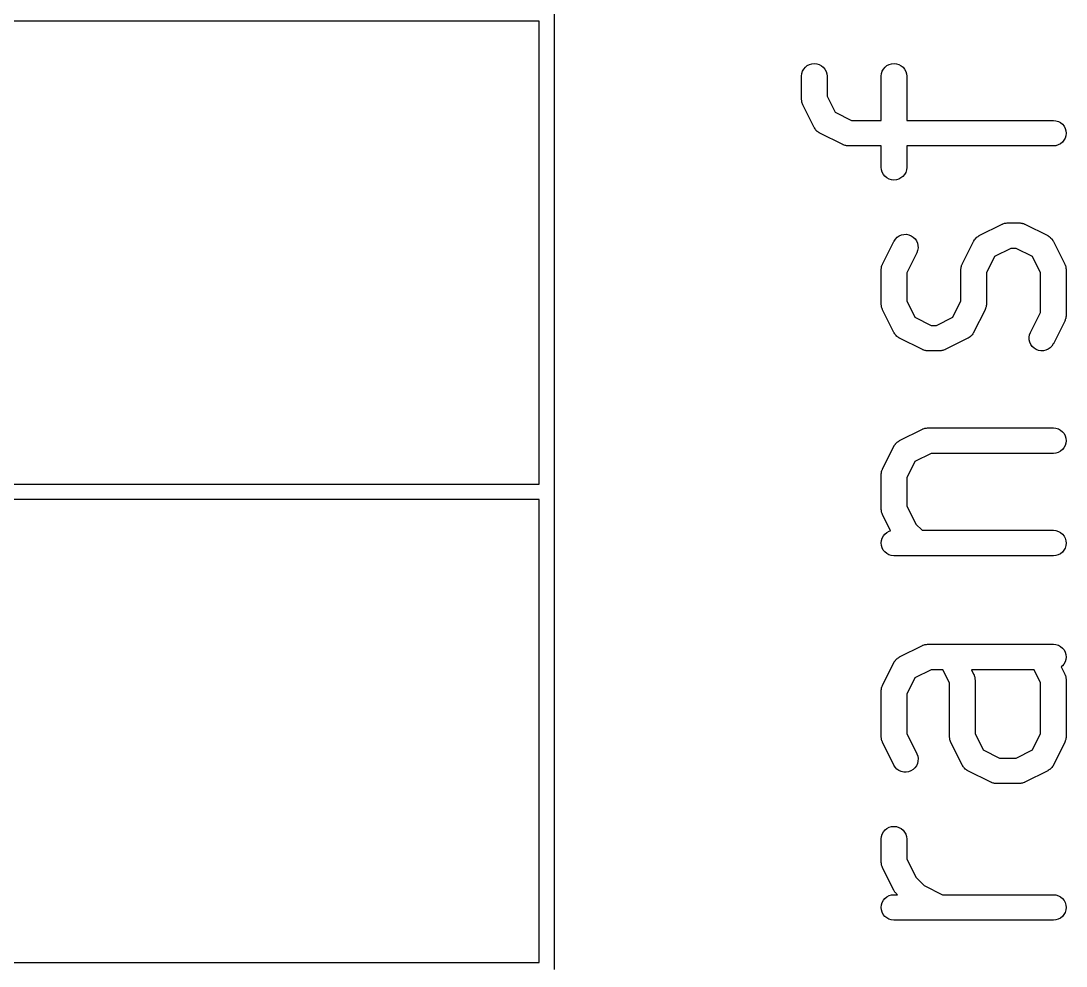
# Model space of a CAD drawing. Extents: x 1.13 to 10.7, y -7.15 to -1.11.
# Drawn here: x 7.6851 to 8.0129, y -3.3988 to -3.1023 of the extents above; entities that cross this region are included whole.
import ezdxf

# ---------------------------------------------------------------- set-up
doc = ezdxf.new("R2010")
doc.units = 0
doc.header["$MEASUREMENT"] = 0
doc.layers.add('BLACK', color=7, linetype='CONTINUOUS')

msp = doc.modelspace()

# ---------------------------------------------------------------- linework, layer by layer
at = {"layer": 'BLACK', "linetype": 'CONTINUOUS'}
for p, q in [((7.85236, -3.10012), (7.85236, -3.24988)), ((7.84764, -3.10236), (5.35236, -3.10236)), ((7.84764, -3.24764), (7.84764, -3.10236)), ((7.93002, -3.11881), (7.93025, -3.11807)), ((7.93025, -3.11807), (7.93063, -3.11738)), ((7.93063, -3.11738), (7.93113, -3.11678)), ((7.93113, -3.11678), (7.93174, -3.1163)), ((7.93174, -3.1163), (7.93243, -3.11593)), ((7.93243, -3.11593), (7.93318, -3.11571)), ((7.93318, -3.11571), (7.93396, -3.11564)), ((7.93396, -3.11564), (7.93473, -3.11572)), ((7.93473, -3.11572), (7.93548, -3.11596)), ((7.93548, -3.11596), (7.93617, -3.11633)), ((7.93617, -3.11633), (7.93677, -3.11682)), ((7.93677, -3.11682), (7.93726, -3.11743)), ((7.93726, -3.11743), (7.93763, -3.11812)), ((7.95502, -3.11881), (7.95525, -3.11807)), ((7.95525, -3.11807), (7.95563, -3.11738)), ((7.95563, -3.11738), (7.95613, -3.11678)), ((7.95613, -3.11678), (7.95674, -3.1163)), ((7.95674, -3.1163), (7.95743, -3.11593)), ((7.95743, -3.11593), (7.95818, -3.11571)), ((7.95818, -3.11571), (7.95896, -3.11564)), ((7.95896, -3.11564), (7.95973, -3.11572)), ((7.95973, -3.11572), (7.96048, -3.11596)), ((7.96048, -3.11596), (7.96117, -3.11633)), ((7.96117, -3.11633), (7.96177, -3.11682)), ((7.96177, -3.11682), (7.96226, -3.11743)), ((7.96226, -3.11743), (7.96263, -3.11812)), ((7.92993, -3.11959), (7.93002, -3.11881)), ((7.92993, -3.11964), (7.92993, -3.11959)), ((7.92993, -3.12679), (7.92993, -3.11964)), ((7.93763, -3.11812), (7.93785, -3.11887)), ((7.93785, -3.11887), (7.93793, -3.11964)), ((7.93793, -3.11964), (7.93793, -3.12584)), ((7.95493, -3.11959), (7.95502, -3.11881)), ((7.95493, -3.11964), (7.95493, -3.11959)), ((7.95493, -3.1335), (7.95493, -3.11964)), ((7.96263, -3.11812), (7.96285, -3.11887)), ((7.96285, -3.11887), (7.96293, -3.11964)), ((7.96293, -3.11964), (7.96293, -3.1335)), ((7.92994, -3.1269), (7.92993, -3.12679)), ((7.92994, -3.12702), (7.92994, -3.1269)), ((7.92998, -3.12729), (7.92994, -3.12702)), ((7.93, -3.12756), (7.92998, -3.12729)), ((7.93004, -3.12768), (7.93, -3.12756)), ((7.93006, -3.12779), (7.93004, -3.12768)), ((7.93015, -3.12805), (7.93006, -3.12779)), ((7.93793, -3.12584), (7.94048, -3.13095)), ((7.93023, -3.12831), (7.93015, -3.12805)), ((7.93029, -3.12841), (7.93023, -3.12831)), ((7.93033, -3.12852), (7.93029, -3.12841)), ((7.93035, -3.12857), (7.93033, -3.12852)), ((7.93392, -3.13572), (7.93035, -3.12857)), ((7.94048, -3.13095), (7.94559, -3.1335)), ((7.94559, -3.1335), (7.95493, -3.1335)), ((7.96293, -3.1335), (8.00893, -3.1335)), ((8.00893, -3.1335), (8.00898, -3.1335)), ((8.00898, -3.1335), (8.00976, -3.13359)), ((8.00976, -3.13359), (8.0105, -3.13382)), ((8.0105, -3.13382), (8.01119, -3.1342)), ((8.01119, -3.1342), (8.01179, -3.1347)), ((7.93397, -3.13579), (7.93392, -3.13572)), ((7.934, -3.13587), (7.93397, -3.13579)), ((7.93418, -3.13612), (7.934, -3.13587)), ((7.93434, -3.13638), (7.93418, -3.13612)), ((7.9344, -3.13644), (7.93434, -3.13638)), ((7.93445, -3.13651), (7.9344, -3.13644)), ((7.93466, -3.13672), (7.93445, -3.13651)), ((7.93487, -3.13695), (7.93466, -3.13672)), ((7.93494, -3.137), (7.93487, -3.13695)), ((7.93501, -3.13706), (7.93494, -3.137)), ((7.93526, -3.13722), (7.93501, -3.13706)), ((7.93551, -3.1374), (7.93526, -3.13722)), ((7.93559, -3.13743), (7.93551, -3.1374)), ((7.93566, -3.13748), (7.93559, -3.13743)), ((7.93571, -3.13751), (7.93566, -3.13748)), ((7.94285, -3.14108), (7.93571, -3.13751)), ((8.01179, -3.1347), (8.01228, -3.13531)), ((8.01228, -3.13531), (8.01264, -3.136)), ((8.01264, -3.136), (8.01286, -3.13675)), ((8.01293, -3.13753), (8.01285, -3.1383)), ((8.01286, -3.13675), (8.01293, -3.13753)), ((8.01114, -3.14083), (8.01045, -3.1412)), ((8.01175, -3.14034), (8.01114, -3.14083)), ((8.01224, -3.13974), (8.01175, -3.14034)), ((8.01262, -3.13905), (8.01224, -3.13974)), ((8.01285, -3.1383), (8.01262, -3.13905)), ((7.94296, -3.14112), (7.94285, -3.14108)), ((7.94307, -3.14118), (7.94296, -3.14112)), ((7.94333, -3.14126), (7.94307, -3.14118)), ((7.94358, -3.14136), (7.94333, -3.14126)), ((7.9437, -3.14138), (7.94358, -3.14136)), ((7.94381, -3.14141), (7.9437, -3.14138)), ((7.94408, -3.14144), (7.94381, -3.14141)), ((7.94435, -3.14149), (7.94408, -3.14144)), ((7.94447, -3.14149), (7.94435, -3.14149)), ((7.94459, -3.1415), (7.94447, -3.14149)), ((7.94464, -3.1415), (7.94459, -3.1415)), ((7.95493, -3.1415), (7.94464, -3.1415)), ((7.95493, -3.14821), (7.95493, -3.1415)), ((8.00893, -3.1415), (7.96293, -3.1415)), ((7.96293, -3.1415), (7.96293, -3.14821)), ((8.00971, -3.14142), (8.00893, -3.1415)), ((8.01045, -3.1412), (8.00971, -3.14142)), ((7.955, -3.14899), (7.95493, -3.14821)), ((7.95523, -3.14974), (7.955, -3.14899)), ((7.9556, -3.15043), (7.95523, -3.14974)), ((7.95609, -3.15103), (7.9556, -3.15043)), ((7.96223, -3.15047), (7.96173, -3.15107)), ((7.96261, -3.14979), (7.96223, -3.15047)), ((7.96284, -3.14905), (7.96261, -3.14979)), ((7.96293, -3.14827), (7.96284, -3.14905)), ((7.96293, -3.14821), (7.96293, -3.14827)), ((7.95669, -3.15153), (7.95609, -3.15103)), ((7.95738, -3.1519), (7.95669, -3.15153)), ((7.95812, -3.15213), (7.95738, -3.1519)), ((7.9589, -3.15221), (7.95812, -3.15213)), ((7.95968, -3.15214), (7.9589, -3.15221)), ((7.96043, -3.15192), (7.95968, -3.15214)), ((7.96112, -3.15156), (7.96043, -3.15192)), ((7.96173, -3.15107), (7.96112, -3.15156)), ((7.98571, -3.16964), (7.99285, -3.16607)), ((7.99285, -3.16607), (7.9929, -3.16604)), ((7.9929, -3.16604), (7.99301, -3.166)), ((7.99301, -3.166), (7.99312, -3.16594)), ((7.99312, -3.16594), (7.99338, -3.16587)), ((7.99338, -3.16587), (7.99364, -3.16577)), ((7.99364, -3.16577), (7.99375, -3.16575)), ((7.99375, -3.16575), (7.99387, -3.16572)), ((7.99387, -3.16572), (7.99414, -3.16569)), ((7.99414, -3.16569), (7.99441, -3.16565)), ((7.99441, -3.16565), (7.99453, -3.16565)), ((7.99453, -3.16565), (7.99464, -3.16564)), ((7.99464, -3.16564), (7.99821, -3.16564)), ((7.99821, -3.16564), (7.99827, -3.16564)), ((7.99827, -3.16564), (7.99839, -3.16566)), ((7.99839, -3.16566), (7.9985, -3.16565)), ((7.9985, -3.16565), (7.99877, -3.1657)), ((7.99877, -3.1657), (7.99905, -3.16573)), ((7.99905, -3.16573), (7.99916, -3.16577)), ((7.99916, -3.16577), (7.99927, -3.16579)), ((7.99927, -3.16579), (7.99953, -3.16588)), ((7.99953, -3.16588), (7.99979, -3.16597)), ((7.99979, -3.16597), (7.99989, -3.16602)), ((7.99989, -3.16602), (8, -3.16607)), ((8, -3.16607), (8.00715, -3.16964)), ((7.95937, -3.17072), (7.95992, -3.17016)), ((7.95992, -3.17016), (7.96056, -3.16972)), ((7.96056, -3.16972), (7.96127, -3.16941)), ((7.96127, -3.16941), (7.96204, -3.16924)), ((7.96204, -3.16924), (7.96282, -3.16923)), ((7.96282, -3.16923), (7.96359, -3.16936)), ((7.96359, -3.16936), (7.96431, -3.16965)), ((7.96431, -3.16965), (7.96497, -3.17007)), ((7.96497, -3.17007), (7.96554, -3.17061)), ((7.98448, -3.17059), (7.9847, -3.17038)), ((7.9847, -3.17038), (7.98492, -3.17016)), ((7.98492, -3.17016), (7.98499, -3.17011)), ((7.98499, -3.17011), (7.98505, -3.17005)), ((7.98505, -3.17005), (7.98531, -3.16989)), ((7.98531, -3.16989), (7.98556, -3.16972)), ((7.98556, -3.16972), (7.98564, -3.16968)), ((7.98564, -3.16968), (7.98571, -3.16964)), ((8.00715, -3.16964), (8.0072, -3.16966)), ((8.0072, -3.16966), (8.00727, -3.16971)), ((8.00727, -3.16971), (8.00735, -3.16974)), ((8.00735, -3.16974), (8.0076, -3.16992)), ((8.0076, -3.16992), (8.00785, -3.17009)), ((8.00785, -3.17009), (8.00791, -3.17015)), ((8.00791, -3.17015), (8.00798, -3.1702)), ((8.00798, -3.1702), (8.00819, -3.17042)), ((8.00819, -3.17042), (8.00841, -3.17063)), ((7.95535, -3.17857), (7.95892, -3.17143)), ((7.95892, -3.17143), (7.95895, -3.17138)), ((7.95895, -3.17138), (7.95937, -3.17072)), ((7.96554, -3.17061), (7.96598, -3.17125)), ((7.96598, -3.17125), (7.9663, -3.17196)), ((7.9663, -3.17196), (7.96647, -3.17272)), ((7.96649, -3.1735), (7.96636, -3.17427)), ((7.96647, -3.17272), (7.96649, -3.1735)), ((7.98035, -3.17857), (7.98392, -3.17143)), ((7.98392, -3.17143), (7.98395, -3.17138)), ((7.98395, -3.17138), (7.98399, -3.1713)), ((7.98399, -3.1713), (7.98403, -3.17122)), ((7.98403, -3.17122), (7.98421, -3.17098)), ((7.98421, -3.17098), (7.98437, -3.17072)), ((7.98437, -3.17072), (7.98443, -3.17066)), ((7.98443, -3.17066), (7.98448, -3.17059)), ((7.99559, -3.17364), (7.99048, -3.1762)), ((7.99727, -3.17364), (7.99559, -3.17364)), ((8.00238, -3.1762), (7.99727, -3.17364)), ((8.00841, -3.17063), (8.00846, -3.1707)), ((8.00846, -3.1707), (8.00852, -3.17076)), ((8.00852, -3.17076), (8.00868, -3.17102)), ((8.00868, -3.17102), (8.00885, -3.17127)), ((8.00885, -3.17127), (8.00889, -3.17135)), ((8.00889, -3.17135), (8.00893, -3.17143)), ((8.00893, -3.17143), (8.01251, -3.17857)), ((7.96608, -3.175), (7.96293, -3.1813)), ((7.96636, -3.17427), (7.96608, -3.175)), ((7.99048, -3.1762), (7.98793, -3.1813)), ((8.00493, -3.1813), (8.00238, -3.1762)), ((7.95493, -3.1803), (7.95494, -3.18018)), ((7.95493, -3.18036), (7.95493, -3.1803)), ((7.95493, -3.19107), (7.95493, -3.18036)), ((7.95494, -3.18007), (7.95499, -3.1798)), ((7.95494, -3.18018), (7.95494, -3.18007)), ((7.95499, -3.1798), (7.95502, -3.17953)), ((7.95502, -3.17953), (7.95505, -3.17941)), ((7.95505, -3.17941), (7.95507, -3.1793)), ((7.95507, -3.1793), (7.95517, -3.17904)), ((7.95517, -3.17904), (7.95525, -3.17878)), ((7.95525, -3.17878), (7.95531, -3.17868)), ((7.95531, -3.17868), (7.95535, -3.17857)), ((7.97993, -3.1803), (7.97994, -3.18018)), ((7.97993, -3.18036), (7.97993, -3.1803)), ((7.97993, -3.19013), (7.97993, -3.18036)), ((7.97994, -3.18007), (7.97999, -3.1798)), ((7.97994, -3.18018), (7.97994, -3.18007)), ((7.97999, -3.1798), (7.98002, -3.17953)), ((7.98002, -3.17953), (7.98005, -3.17941)), ((7.98005, -3.17941), (7.98007, -3.1793)), ((7.98007, -3.1793), (7.98017, -3.17904)), ((7.98017, -3.17904), (7.98025, -3.17878)), ((7.98025, -3.17878), (7.98031, -3.17868)), ((7.98031, -3.17868), (7.98035, -3.17857)), ((8.01251, -3.17857), (8.01253, -3.17862)), ((8.01253, -3.17862), (8.01257, -3.17873)), ((8.01257, -3.17873), (8.01263, -3.17883)), ((8.01263, -3.17883), (8.01271, -3.17909)), ((8.01271, -3.17909), (8.0128, -3.17935)), ((8.0128, -3.17935), (8.01282, -3.17947)), ((8.01282, -3.17947), (8.01285, -3.17958)), ((8.01285, -3.17958), (8.01288, -3.17985)), ((8.01288, -3.17985), (8.01292, -3.18012)), ((8.01292, -3.18012), (8.01292, -3.18024)), ((8.01292, -3.18024), (8.01293, -3.18036)), ((8.01293, -3.18036), (8.01293, -3.19464)), ((7.96293, -3.1813), (7.96293, -3.19013)), ((7.98793, -3.1813), (7.98793, -3.19107)), ((8.00493, -3.1937), (8.00493, -3.1813)), ((7.96293, -3.19013), (7.96548, -3.19523)), ((7.97738, -3.19523), (7.97993, -3.19013)), ((7.95494, -3.19119), (7.95493, -3.19107)), ((7.95494, -3.19131), (7.95494, -3.19119)), ((7.95498, -3.19158), (7.95494, -3.19131)), ((7.955, -3.19185), (7.95498, -3.19158)), ((7.95504, -3.19196), (7.955, -3.19185)), ((7.95506, -3.19208), (7.95504, -3.19196)), ((7.95515, -3.19233), (7.95506, -3.19208)), ((7.95523, -3.1926), (7.95515, -3.19233)), ((7.95529, -3.1927), (7.95523, -3.1926)), ((7.95533, -3.19281), (7.95529, -3.1927)), ((7.95535, -3.19286), (7.95533, -3.19281)), ((7.95892, -3.2), (7.95535, -3.19286)), ((7.98751, -3.19286), (7.98393, -3.2)), ((7.98755, -3.19275), (7.98751, -3.19286)), ((7.98761, -3.19265), (7.98755, -3.19275)), ((7.98769, -3.19239), (7.98761, -3.19265)), ((7.98779, -3.19213), (7.98769, -3.19239)), ((7.98781, -3.19202), (7.98779, -3.19213)), ((7.98784, -3.1919), (7.98781, -3.19202)), ((7.98787, -3.19163), (7.98784, -3.1919)), ((7.98792, -3.19136), (7.98787, -3.19163)), ((7.98793, -3.19113), (7.98792, -3.19124)), ((7.98792, -3.19124), (7.98792, -3.19136)), ((7.98793, -3.19107), (7.98793, -3.19113)), ((7.96548, -3.19523), (7.97059, -3.19779)), ((7.97227, -3.19779), (7.97738, -3.19523)), ((8.00178, -3.2), (8.00493, -3.1937)), ((8.01251, -3.19643), (8.00893, -3.20357)), ((8.01255, -3.19632), (8.01251, -3.19643)), ((8.01261, -3.19622), (8.01255, -3.19632)), ((8.01269, -3.19596), (8.01261, -3.19622)), ((8.01279, -3.1957), (8.01269, -3.19596)), ((8.01281, -3.19559), (8.01279, -3.1957)), ((8.01284, -3.19547), (8.01281, -3.19559)), ((8.01287, -3.1952), (8.01284, -3.19547)), ((8.01292, -3.19493), (8.01287, -3.1952)), ((8.01293, -3.1947), (8.01292, -3.19482)), ((8.01292, -3.19482), (8.01292, -3.19493)), ((8.01293, -3.19464), (8.01293, -3.1947)), ((7.95897, -3.20008), (7.95892, -3.2)), ((7.97059, -3.19779), (7.97227, -3.19779)), ((7.98391, -3.20005), (7.98386, -3.20013)), ((7.98393, -3.2), (7.98391, -3.20005)), ((8.0015, -3.20073), (8.00178, -3.2)), ((7.959, -3.20016), (7.95897, -3.20008)), ((7.95918, -3.20041), (7.959, -3.20016)), ((7.95934, -3.20066), (7.95918, -3.20041)), ((7.9594, -3.20073), (7.95934, -3.20066)), ((7.95945, -3.2008), (7.9594, -3.20073)), ((7.95966, -3.20101), (7.95945, -3.2008)), ((7.95987, -3.20123), (7.95966, -3.20101)), ((7.95994, -3.20128), (7.95987, -3.20123)), ((7.96001, -3.20134), (7.95994, -3.20128)), ((7.96026, -3.20151), (7.96001, -3.20134)), ((7.96051, -3.20168), (7.96026, -3.20151)), ((7.96059, -3.20172), (7.96051, -3.20168)), ((7.96066, -3.20177), (7.96059, -3.20172)), ((7.96071, -3.20179), (7.96066, -3.20177)), ((7.96785, -3.20536), (7.96071, -3.20179)), ((7.98215, -3.20179), (7.975, -3.20536)), ((7.98222, -3.20175), (7.98215, -3.20179)), ((7.9823, -3.20171), (7.98222, -3.20175)), ((7.98255, -3.20154), (7.9823, -3.20171)), ((7.98281, -3.20138), (7.98255, -3.20154)), ((7.98287, -3.20132), (7.98281, -3.20138)), ((7.98294, -3.20127), (7.98287, -3.20132)), ((7.98315, -3.20105), (7.98294, -3.20127)), ((7.98337, -3.20084), (7.98315, -3.20105)), ((7.98342, -3.20077), (7.98337, -3.20084)), ((7.98348, -3.20071), (7.98342, -3.20077)), ((7.98365, -3.20045), (7.98348, -3.20071)), ((7.98383, -3.2002), (7.98365, -3.20045)), ((7.98386, -3.20013), (7.98383, -3.2002)), ((8.00137, -3.2015), (8.0015, -3.20073)), ((8.00139, -3.20228), (8.00137, -3.2015)), ((8.00156, -3.20304), (8.00139, -3.20228)), ((8.00187, -3.20375), (8.00156, -3.20304)), ((7.96796, -3.20541), (7.96785, -3.20536)), ((7.96807, -3.20546), (7.96796, -3.20541)), ((7.96833, -3.20554), (7.96807, -3.20546)), ((7.96858, -3.20564), (7.96833, -3.20554)), ((7.9687, -3.20566), (7.96858, -3.20564)), ((7.96881, -3.2057), (7.9687, -3.20566)), ((7.96908, -3.20573), (7.96881, -3.2057)), ((7.96935, -3.20578), (7.96908, -3.20573)), ((7.96947, -3.20577), (7.96935, -3.20578)), ((7.96959, -3.20579), (7.96947, -3.20577)), ((7.96964, -3.20579), (7.96959, -3.20579)), ((7.97321, -3.20579), (7.96964, -3.20579)), ((7.97333, -3.20577), (7.97321, -3.20579)), ((7.97345, -3.20578), (7.97333, -3.20577)), ((7.97372, -3.20574), (7.97345, -3.20578)), ((7.97399, -3.20571), (7.97372, -3.20574)), ((7.9741, -3.20568), (7.97399, -3.20571)), ((7.97422, -3.20566), (7.9741, -3.20568)), ((7.97448, -3.20556), (7.97422, -3.20566)), ((7.97474, -3.20548), (7.97448, -3.20556)), ((7.97484, -3.20543), (7.97474, -3.20548)), ((7.97495, -3.20539), (7.97484, -3.20543)), ((7.975, -3.20536), (7.97495, -3.20539)), ((8.00232, -3.20439), (8.00187, -3.20375)), ((8.00289, -3.20493), (8.00232, -3.20439)), ((8.00354, -3.20535), (8.00289, -3.20493)), ((8.00427, -3.20564), (8.00354, -3.20535)), ((8.00504, -3.20577), (8.00427, -3.20564)), ((8.00582, -3.20576), (8.00504, -3.20577)), ((8.00658, -3.20559), (8.00582, -3.20576)), ((8.0073, -3.20528), (8.00658, -3.20559)), ((8.00794, -3.20484), (8.0073, -3.20528)), ((8.00848, -3.20428), (8.00794, -3.20484)), ((8.00891, -3.20362), (8.00848, -3.20428)), ((8.00893, -3.20357), (8.00891, -3.20362)), ((7.96071, -3.23392), (7.96785, -3.23035)), ((7.96785, -3.23035), (7.9679, -3.23033)), ((7.9679, -3.23033), (7.96801, -3.23029)), ((7.96801, -3.23029), (7.96812, -3.23023)), ((7.96812, -3.23023), (7.96838, -3.23015)), ((7.96838, -3.23015), (7.96864, -3.23006)), ((7.96864, -3.23006), (7.96875, -3.23004)), ((7.96875, -3.23004), (7.96887, -3.23)), ((7.96887, -3.23), (7.96914, -3.22998)), ((7.96914, -3.22998), (7.96941, -3.22994)), ((7.96941, -3.22994), (7.96953, -3.22994)), ((7.96953, -3.22994), (7.96964, -3.22993)), ((7.96964, -3.22993), (8.00893, -3.22993)), ((8.00893, -3.22993), (8.00898, -3.22993)), ((8.00898, -3.22993), (8.00976, -3.23002)), ((8.00976, -3.23002), (8.0105, -3.23025)), ((8.0105, -3.23025), (8.01119, -3.23063)), ((8.01119, -3.23063), (8.01179, -3.23113)), ((8.01179, -3.23113), (8.01228, -3.23174)), ((8.01228, -3.23174), (8.01264, -3.23243)), ((8.01264, -3.23243), (8.01286, -3.23318)), ((7.95535, -3.24285), (7.95892, -3.23571)), ((7.95892, -3.23571), (7.95895, -3.23566)), ((7.95895, -3.23566), (7.95899, -3.23559)), ((7.95899, -3.23559), (7.95903, -3.23551)), ((7.95903, -3.23551), (7.95921, -3.23526)), ((7.95921, -3.23526), (7.95937, -3.23501)), ((7.95937, -3.23501), (7.95943, -3.23494)), ((7.95943, -3.23494), (7.95948, -3.23487)), ((7.95948, -3.23487), (7.9597, -3.23466)), ((7.9597, -3.23466), (7.95992, -3.23445)), ((7.95992, -3.23445), (7.95999, -3.2344)), ((7.95999, -3.2344), (7.96005, -3.23434)), ((7.96005, -3.23434), (7.96031, -3.23418)), ((7.96031, -3.23418), (7.96056, -3.234)), ((7.96056, -3.234), (7.96064, -3.23397)), ((7.96064, -3.23397), (7.96071, -3.23392)), ((8.01262, -3.23548), (8.01224, -3.23617)), ((8.01285, -3.23473), (8.01262, -3.23548)), ((8.01293, -3.23396), (8.01285, -3.23473)), ((8.01286, -3.23318), (8.01293, -3.23396)), ((7.97059, -3.23793), (7.96548, -3.24048)), ((8.00893, -3.23793), (7.97059, -3.23793)), ((8.00971, -3.23785), (8.00893, -3.23793)), ((8.01045, -3.23763), (8.00971, -3.23785)), ((8.01114, -3.23726), (8.01045, -3.23763)), ((8.01175, -3.23677), (8.01114, -3.23726)), ((8.01224, -3.23617), (8.01175, -3.23677)), ((7.96548, -3.24048), (7.96293, -3.24559)), ((7.95493, -3.24459), (7.95494, -3.24447)), ((7.95493, -3.24464), (7.95493, -3.24459)), ((7.95493, -3.25536), (7.95493, -3.24464)), ((7.95494, -3.24435), (7.95499, -3.24408)), ((7.95494, -3.24447), (7.95494, -3.24435)), ((7.95499, -3.24408), (7.95502, -3.24381)), ((7.95502, -3.24381), (7.95505, -3.2437)), ((7.95505, -3.2437), (7.95507, -3.24358)), ((7.95507, -3.24358), (7.95517, -3.24333)), ((7.95517, -3.24333), (7.95525, -3.24307)), ((7.95525, -3.24307), (7.95531, -3.24296)), ((7.95531, -3.24296), (7.95535, -3.24285)), ((7.96293, -3.24559), (7.96293, -3.25441)), ((5.35236, -3.24764), (7.84764, -3.24764)), ((7.84764, -3.25236), (5.35236, -3.25236)), ((7.84764, -3.39764), (7.84764, -3.25236)), ((7.85236, -3.24988), (7.85237, -3.25)), ((7.85237, -3.25), (7.85236, -3.25012)), ((7.85236, -3.25012), (7.85236, -3.39988)), ((7.95494, -3.25547), (7.95493, -3.25536)), ((7.95494, -3.25559), (7.95494, -3.25547)), ((7.95498, -3.25586), (7.95494, -3.25559)), ((7.96293, -3.25441), (7.96579, -3.26013)), ((7.955, -3.25613), (7.95498, -3.25586)), ((7.95504, -3.25625), (7.955, -3.25613)), ((7.95506, -3.25636), (7.95504, -3.25625)), ((7.95515, -3.25662), (7.95506, -3.25636)), ((7.95523, -3.25688), (7.95515, -3.25662)), ((7.95529, -3.25699), (7.95523, -3.25688)), ((7.95533, -3.2571), (7.95529, -3.25699)), ((7.95535, -3.25715), (7.95533, -3.2571)), ((7.95789, -3.26223), (7.95535, -3.25715)), ((7.9574, -3.26237), (7.95789, -3.26223)), ((7.96579, -3.26013), (7.96773, -3.26207)), ((7.96773, -3.26207), (8.00893, -3.26207)), ((8.00893, -3.26207), (8.00898, -3.26207)), ((8.00898, -3.26207), (8.00976, -3.26216)), ((8.00976, -3.26216), (8.0105, -3.26239)), ((7.95493, -3.26604), (7.95501, -3.26527)), ((7.95501, -3.26527), (7.95524, -3.26452)), ((7.95524, -3.26452), (7.95561, -3.26383)), ((7.95561, -3.26383), (7.95611, -3.26323)), ((7.95611, -3.26323), (7.95671, -3.26274)), ((7.95671, -3.26274), (7.9574, -3.26237)), ((8.0105, -3.26239), (8.01119, -3.26277)), ((8.01119, -3.26277), (8.01179, -3.26327)), ((8.01179, -3.26327), (8.01228, -3.26388)), ((8.01228, -3.26388), (8.01264, -3.26457)), ((8.01264, -3.26457), (8.01286, -3.26532)), ((8.01286, -3.26532), (8.01293, -3.2661)), ((7.955, -3.26682), (7.95493, -3.26604)), ((7.95522, -3.26757), (7.955, -3.26682)), ((7.95558, -3.26826), (7.95522, -3.26757)), ((7.95607, -3.26887), (7.95558, -3.26826)), ((7.95667, -3.26937), (7.95607, -3.26887)), ((8.01175, -3.26891), (8.01114, -3.2694)), ((8.01224, -3.26831), (8.01175, -3.26891)), ((8.01262, -3.26762), (8.01224, -3.26831)), ((8.01285, -3.26688), (8.01262, -3.26762)), ((8.01293, -3.2661), (8.01285, -3.26688)), ((7.95735, -3.26975), (7.95667, -3.26937)), ((7.9581, -3.26998), (7.95735, -3.26975)), ((7.95887, -3.27007), (7.9581, -3.26998)), ((7.95893, -3.27007), (7.95887, -3.27007)), ((8.00893, -3.27007), (7.95893, -3.27007)), ((8.00971, -3.27), (8.00893, -3.27007)), ((8.01045, -3.26977), (8.00971, -3.27)), ((8.01114, -3.2694), (8.01045, -3.26977)), ((7.96071, -3.30178), (7.96785, -3.29821)), ((7.96785, -3.29821), (7.9679, -3.29818)), ((7.9679, -3.29818), (7.96801, -3.29814)), ((7.96801, -3.29814), (7.96812, -3.29809)), ((7.96812, -3.29809), (7.96838, -3.29801)), ((7.96838, -3.29801), (7.96864, -3.29791)), ((7.96864, -3.29791), (7.96875, -3.2979)), ((7.96875, -3.2979), (7.96887, -3.29786)), ((7.96887, -3.29786), (7.96914, -3.29784)), ((7.96914, -3.29784), (7.96941, -3.29779)), ((7.96941, -3.29779), (7.96953, -3.2978)), ((7.96953, -3.2978), (7.96964, -3.29779)), ((7.96964, -3.29779), (8.00893, -3.29779)), ((8.00893, -3.29779), (8.00898, -3.29779)), ((8.00898, -3.29779), (8.00976, -3.29787)), ((8.00976, -3.29787), (8.0105, -3.29811)), ((8.0105, -3.29811), (8.01119, -3.29849)), ((8.01119, -3.29849), (8.01179, -3.29899)), ((8.01179, -3.29899), (8.01228, -3.2996)), ((8.01228, -3.2996), (8.01264, -3.30029)), ((8.01264, -3.30029), (8.01286, -3.30104)), ((8.01286, -3.30104), (8.01293, -3.30181)), ((7.95535, -3.31071), (7.95892, -3.30357)), ((7.95892, -3.30357), (7.95895, -3.30352)), ((7.95895, -3.30352), (7.95899, -3.30345)), ((7.95899, -3.30345), (7.95903, -3.30337)), ((7.95903, -3.30337), (7.95921, -3.30312)), ((7.95921, -3.30312), (7.95937, -3.30286)), ((7.95937, -3.30286), (7.95943, -3.3028)), ((7.95943, -3.3028), (7.95948, -3.30273)), ((7.95948, -3.30273), (7.9597, -3.30252)), ((7.9597, -3.30252), (7.95992, -3.3023)), ((7.95992, -3.3023), (7.95999, -3.30225)), ((7.95999, -3.30225), (7.96005, -3.30219)), ((7.96005, -3.30219), (7.96031, -3.30203)), ((7.96031, -3.30203), (7.96056, -3.30186)), ((7.96056, -3.30186), (7.96064, -3.30183)), ((7.96064, -3.30183), (7.96071, -3.30178)), ((8.01175, -3.30462), (8.01139, -3.30491)), ((8.01139, -3.30491), (8.01251, -3.30714)), ((8.01224, -3.30402), (8.01175, -3.30462)), ((8.01262, -3.30334), (8.01224, -3.30402)), ((8.01285, -3.30259), (8.01262, -3.30334)), ((8.01293, -3.30181), (8.01285, -3.30259)), ((7.97059, -3.30579), (7.96548, -3.30834)), ((7.97431, -3.30579), (7.97059, -3.30579)), ((7.97636, -3.30987), (7.97431, -3.30579)), ((7.98326, -3.30579), (7.98393, -3.30714)), ((8.00288, -3.30579), (7.98326, -3.30579)), ((7.98393, -3.30714), (7.98396, -3.30719)), ((7.98396, -3.30719), (7.984, -3.3073)), ((7.984, -3.3073), (7.98406, -3.3074)), ((7.98406, -3.3074), (7.98413, -3.30767)), ((7.98413, -3.30767), (7.98423, -3.30792)), ((7.98423, -3.30792), (7.98425, -3.30804)), ((7.98425, -3.30804), (7.98428, -3.30815)), ((7.98428, -3.30815), (7.98431, -3.30842)), ((8.00493, -3.30987), (8.00288, -3.30579)), ((8.01251, -3.30714), (8.01253, -3.30719)), ((8.01253, -3.30719), (8.01257, -3.3073)), ((8.01257, -3.3073), (8.01263, -3.3074)), ((8.01263, -3.3074), (8.01271, -3.30767)), ((8.01271, -3.30767), (8.0128, -3.30792)), ((8.0128, -3.30792), (8.01282, -3.30804)), ((8.01282, -3.30804), (8.01285, -3.30815)), ((8.01285, -3.30815), (8.01288, -3.30842)), ((7.95505, -3.31156), (7.95507, -3.31144)), ((7.95507, -3.31144), (7.95517, -3.31118)), ((7.95517, -3.31118), (7.95525, -3.31092)), ((7.95525, -3.31092), (7.95531, -3.31082)), ((7.95531, -3.31082), (7.95535, -3.31071)), ((7.96548, -3.30834), (7.96293, -3.31344)), ((7.97636, -3.32679), (7.97636, -3.30987)), ((7.98431, -3.30842), (7.98435, -3.30869)), ((7.98435, -3.30869), (7.98435, -3.30881)), ((7.98435, -3.30881), (7.98436, -3.30893)), ((7.98436, -3.30893), (7.98436, -3.32584)), ((8.00493, -3.32584), (8.00493, -3.30987)), ((8.01288, -3.30842), (8.01292, -3.30869)), ((8.01292, -3.30869), (8.01292, -3.30881)), ((8.01292, -3.30881), (8.01293, -3.30893)), ((8.01293, -3.30893), (8.01293, -3.32679)), ((7.95493, -3.31244), (7.95494, -3.31233)), ((7.95493, -3.3125), (7.95493, -3.31244)), ((7.95493, -3.32679), (7.95493, -3.3125)), ((7.95494, -3.31221), (7.95499, -3.31194)), ((7.95494, -3.31233), (7.95494, -3.31221)), ((7.95499, -3.31194), (7.95502, -3.31167)), ((7.95502, -3.31167), (7.95505, -3.31156)), ((7.96293, -3.31344), (7.96293, -3.32584)), ((7.95494, -3.3269), (7.95493, -3.32679)), ((7.95494, -3.32702), (7.95494, -3.3269)), ((7.95498, -3.32729), (7.95494, -3.32702)), ((7.955, -3.32756), (7.95498, -3.32729)), ((7.95504, -3.32768), (7.955, -3.32756)), ((7.95506, -3.32779), (7.95504, -3.32768)), ((7.95515, -3.32805), (7.95506, -3.32779)), ((7.96293, -3.32584), (7.96608, -3.33214)), ((7.97637, -3.3269), (7.97636, -3.32679)), ((7.97636, -3.32702), (7.97637, -3.3269)), ((7.97641, -3.32729), (7.97636, -3.32702)), ((7.97643, -3.32756), (7.97641, -3.32729)), ((7.97647, -3.32768), (7.97643, -3.32756)), ((7.97649, -3.32779), (7.97647, -3.32768)), ((7.97658, -3.32805), (7.97649, -3.32779)), ((7.98436, -3.32584), (7.98691, -3.33095)), ((8.00238, -3.33095), (8.00493, -3.32584)), ((8.01279, -3.32785), (8.01269, -3.3281)), ((8.01281, -3.32773), (8.01279, -3.32785)), ((8.01284, -3.32762), (8.01281, -3.32773)), ((8.01287, -3.32735), (8.01284, -3.32762)), ((8.01292, -3.32708), (8.01287, -3.32735)), ((8.01293, -3.32684), (8.01292, -3.32696)), ((8.01292, -3.32696), (8.01292, -3.32708)), ((8.01293, -3.32679), (8.01293, -3.32684)), ((7.95523, -3.32831), (7.95515, -3.32805)), ((7.95529, -3.32841), (7.95523, -3.32831)), ((7.95533, -3.32852), (7.95529, -3.32841)), ((7.95535, -3.32857), (7.95533, -3.32852)), ((7.95892, -3.33572), (7.95535, -3.32857)), ((7.97666, -3.32831), (7.97658, -3.32805)), ((7.97671, -3.32841), (7.97666, -3.32831)), ((7.97675, -3.32852), (7.97671, -3.32841)), ((7.97678, -3.32857), (7.97675, -3.32852)), ((7.98035, -3.33572), (7.97678, -3.32857)), ((7.98691, -3.33095), (7.99202, -3.3335)), ((7.99727, -3.3335), (8.00238, -3.33095)), ((8.01251, -3.32857), (8.00893, -3.33572)), ((8.01255, -3.32846), (8.01251, -3.32857)), ((8.01261, -3.32836), (8.01255, -3.32846)), ((8.01269, -3.3281), (8.01261, -3.32836)), ((7.96608, -3.33214), (7.9661, -3.33219)), ((7.9661, -3.33219), (7.96637, -3.33292)), ((7.96646, -3.33447), (7.96628, -3.33523)), ((7.96637, -3.33292), (7.96649, -3.33369)), ((7.96649, -3.33369), (7.96646, -3.33447)), ((7.99202, -3.3335), (7.99727, -3.3335)), ((7.95934, -3.33638), (7.95892, -3.33572)), ((7.95987, -3.33695), (7.95934, -3.33638)), ((7.96051, -3.3374), (7.95987, -3.33695)), ((7.96122, -3.33772), (7.96051, -3.3374)), ((7.96198, -3.33789), (7.96122, -3.33772)), ((7.96426, -3.33752), (7.96353, -3.33779)), ((7.96493, -3.33711), (7.96426, -3.33752)), ((7.9655, -3.33658), (7.96493, -3.33711)), ((7.96596, -3.33594), (7.9655, -3.33658)), ((7.96628, -3.33523), (7.96596, -3.33594)), ((7.9804, -3.33579), (7.98035, -3.33572)), ((7.98043, -3.33587), (7.9804, -3.33579)), ((7.9806, -3.33612), (7.98043, -3.33587)), ((7.98077, -3.33638), (7.9806, -3.33612)), ((7.98083, -3.33644), (7.98077, -3.33638)), ((7.98087, -3.33651), (7.98083, -3.33644)), ((7.98109, -3.33672), (7.98087, -3.33651)), ((7.9813, -3.33695), (7.98109, -3.33672)), ((7.98137, -3.337), (7.9813, -3.33695)), ((7.98143, -3.33706), (7.98137, -3.337)), ((7.98169, -3.33722), (7.98143, -3.33706)), ((7.98194, -3.3374), (7.98169, -3.33722)), ((7.98202, -3.33743), (7.98194, -3.3374)), ((7.98209, -3.33748), (7.98202, -3.33743)), ((7.98214, -3.33751), (7.98209, -3.33748)), ((7.98928, -3.34108), (7.98214, -3.33751)), ((8.00715, -3.33751), (8, -3.34108)), ((8.00722, -3.33746), (8.00715, -3.33751)), ((8.0073, -3.33743), (8.00722, -3.33746)), ((8.00755, -3.33725), (8.0073, -3.33743)), ((8.00781, -3.33709), (8.00755, -3.33725)), ((8.00787, -3.33703), (8.00781, -3.33709)), ((8.00794, -3.33698), (8.00787, -3.33703)), ((8.00815, -3.33676), (8.00794, -3.33698)), ((8.00837, -3.33655), (8.00815, -3.33676)), ((8.00842, -3.33648), (8.00837, -3.33655)), ((8.00848, -3.33642), (8.00842, -3.33648)), ((8.00865, -3.33617), (8.00848, -3.33642)), ((8.00883, -3.33592), (8.00865, -3.33617)), ((8.00886, -3.33584), (8.00883, -3.33592)), ((8.00891, -3.33577), (8.00886, -3.33584)), ((8.00893, -3.33572), (8.00891, -3.33577)), ((7.96276, -3.33792), (7.96198, -3.33789)), ((7.96353, -3.33779), (7.96276, -3.33792)), ((7.98939, -3.34112), (7.98928, -3.34108)), ((7.9895, -3.34118), (7.98939, -3.34112)), ((7.98976, -3.34126), (7.9895, -3.34118)), ((7.99001, -3.34136), (7.98976, -3.34126)), ((7.99013, -3.34138), (7.99001, -3.34136)), ((7.99024, -3.34141), (7.99013, -3.34138)), ((7.99051, -3.34144), (7.99024, -3.34141)), ((7.99078, -3.34149), (7.99051, -3.34144)), ((7.9909, -3.34149), (7.99078, -3.34149)), ((7.99102, -3.3415), (7.9909, -3.34149)), ((7.99107, -3.3415), (7.99102, -3.3415)), ((7.99821, -3.3415), (7.99107, -3.3415)), ((7.99833, -3.34149), (7.99821, -3.3415)), ((7.99845, -3.34149), (7.99833, -3.34149)), ((7.99872, -3.34145), (7.99845, -3.34149)), ((7.99899, -3.34142), (7.99872, -3.34145)), ((7.9991, -3.34139), (7.99899, -3.34142)), ((7.99922, -3.34137), (7.9991, -3.34139)), ((7.99948, -3.34128), (7.99922, -3.34137)), ((7.99974, -3.3412), (7.99948, -3.34128)), ((7.99984, -3.34114), (7.99974, -3.3412)), ((7.99995, -3.3411), (7.99984, -3.34114)), ((8, -3.34108), (7.99995, -3.3411)), ((7.95502, -3.3581), (7.95525, -3.35735)), ((7.95525, -3.35735), (7.95563, -3.35667)), ((7.95563, -3.35667), (7.95613, -3.35607)), ((7.95613, -3.35607), (7.95674, -3.35558)), ((7.95674, -3.35558), (7.95743, -3.35522)), ((7.95743, -3.35522), (7.95818, -3.355)), ((7.95818, -3.355), (7.95896, -3.35493)), ((7.95896, -3.35493), (7.95973, -3.35501)), ((7.95973, -3.35501), (7.96048, -3.35524)), ((7.96048, -3.35524), (7.96117, -3.35561)), ((7.96117, -3.35561), (7.96177, -3.35611)), ((7.96177, -3.35611), (7.96226, -3.35671)), ((7.96226, -3.35671), (7.96263, -3.3574)), ((7.96263, -3.3574), (7.96285, -3.35815)), ((7.95493, -3.35887), (7.95502, -3.3581)), ((7.95493, -3.35893), (7.95493, -3.35887)), ((7.95493, -3.36607), (7.95493, -3.35893)), ((7.96285, -3.35815), (7.96293, -3.35893)), ((7.96293, -3.35893), (7.96293, -3.36513)), ((7.95494, -3.36619), (7.95493, -3.36607)), ((7.95494, -3.36631), (7.95494, -3.36619)), ((7.95498, -3.36658), (7.95494, -3.36631)), ((7.955, -3.36685), (7.95498, -3.36658)), ((7.95504, -3.36696), (7.955, -3.36685)), ((7.95506, -3.36708), (7.95504, -3.36696)), ((7.95515, -3.36733), (7.95506, -3.36708)), ((7.96293, -3.36513), (7.96579, -3.37084)), ((7.95523, -3.3676), (7.95515, -3.36733)), ((7.95529, -3.3677), (7.95523, -3.3676)), ((7.95533, -3.36781), (7.95529, -3.3677)), ((7.95535, -3.36786), (7.95533, -3.36781)), ((7.95892, -3.375), (7.95535, -3.36786)), ((7.96579, -3.37084), (7.96844, -3.3735)), ((7.96844, -3.3735), (7.97416, -3.37636)), ((7.95611, -3.37752), (7.95671, -3.37703)), ((7.95671, -3.37703), (7.9574, -3.37666)), ((7.9574, -3.37666), (7.95815, -3.37643)), ((7.95815, -3.37643), (7.95893, -3.37636)), ((7.95904, -3.37519), (7.95892, -3.375)), ((7.95893, -3.37636), (7.95999, -3.37636)), ((7.95915, -3.37539), (7.95904, -3.37519)), ((7.95925, -3.37552), (7.95915, -3.37539)), ((7.95934, -3.37566), (7.95925, -3.37552)), ((7.95949, -3.37583), (7.95934, -3.37566)), ((7.95963, -3.376), (7.95949, -3.37583)), ((7.95967, -3.37604), (7.95963, -3.376)), ((7.95999, -3.37636), (7.95967, -3.37604)), ((7.97416, -3.37636), (8.00893, -3.37636)), ((8.00893, -3.37636), (8.00898, -3.37636)), ((8.00898, -3.37636), (8.00976, -3.37644)), ((8.00976, -3.37644), (8.0105, -3.37668)), ((8.0105, -3.37668), (8.01119, -3.37706)), ((8.01119, -3.37706), (8.01179, -3.37756)), ((7.95493, -3.38033), (7.95501, -3.37955)), ((7.955, -3.38111), (7.95493, -3.38033)), ((7.95501, -3.37955), (7.95524, -3.37881)), ((7.95524, -3.37881), (7.95561, -3.37812)), ((7.95561, -3.37812), (7.95611, -3.37752)), ((8.01179, -3.37756), (8.01228, -3.37817)), ((8.01228, -3.37817), (8.01264, -3.37886)), ((8.01264, -3.37886), (8.01286, -3.37961)), ((8.01293, -3.38039), (8.01285, -3.38116)), ((8.01286, -3.37961), (8.01293, -3.38039)), ((7.95522, -3.38186), (7.955, -3.38111)), ((7.95558, -3.38255), (7.95522, -3.38186)), ((7.95607, -3.38316), (7.95558, -3.38255)), ((7.95667, -3.38366), (7.95607, -3.38316)), ((7.95735, -3.38403), (7.95667, -3.38366)), ((8.01175, -3.3832), (8.01114, -3.38369)), ((8.01224, -3.38259), (8.01175, -3.3832)), ((8.01262, -3.38191), (8.01224, -3.38259)), ((8.01285, -3.38116), (8.01262, -3.38191)), ((7.9581, -3.38427), (7.95735, -3.38403)), ((7.95887, -3.38436), (7.9581, -3.38427)), ((7.95893, -3.38436), (7.95887, -3.38436)), ((8.00893, -3.38436), (7.95893, -3.38436)), ((8.00971, -3.38428), (8.00893, -3.38436)), ((8.01045, -3.38406), (8.00971, -3.38428)), ((8.01114, -3.38369), (8.01045, -3.38406)), ((5.35236, -3.39764), (7.84764, -3.39764))]:
    msp.add_line(p, q, dxfattribs=at)

doc.saveas('drawing.dxf')
